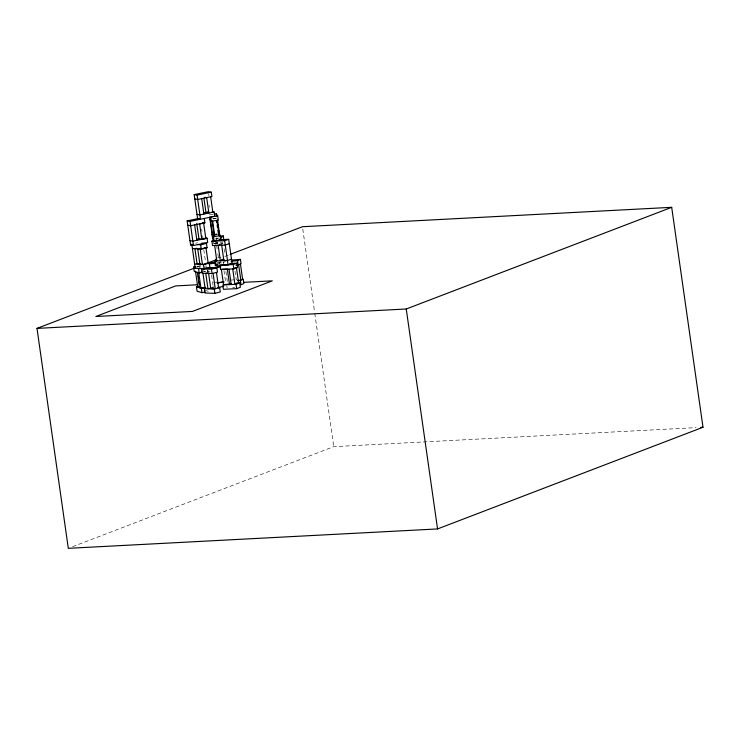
<?xml version="1.0" encoding="UTF-8"?>
<svg xmlns="http://www.w3.org/2000/svg" width="740" height="740" viewBox="0 0 740 740"><rect width="100%" height="100%" fill="white"/><g stroke="black" fill="none" stroke-linecap="round" stroke-linejoin="round"><path stroke-width="0.56" stroke-dasharray="3.7 2.78" d="M213.425 240.398L213.888 243.654L215.442 242.332M225.904 260.683L223.582 262.672L216.7 263.421L216.395 261.257M196.701 267.223L201.012 265.568M224.756 256.475L229.067 254.828M72.622 546.675L333.749 446.655L696.081 427.628M195.647 243.238L197.562 242.775M199.079 267.344L200.993 266.881M196.951 266.465L200.281 265.845L202.251 266.428M203.204 271.941L205.424 271.525M209.244 214.878L213.24 214.267M212.861 218.763L216.857 218.152M212.981 218.929L215.978 218.476M215.053 234.192L217.051 233.886M215.183 234.367L217.172 234.062M215.59 234.941L217.579 234.636M215.673 238.53L219.669 237.919M216.903 262.839L221.343 262.163M213.601 282.504L216.94 282.005M212.001 287.185L214.221 286.852M215.562 239.066L217.856 238.807M214.36 243.229L221.242 242.48L221.556 244.681M213.888 243.654L220.761 242.896M217.431 257.918L222.019 257.409M230.214 280.118L236.68 279.637M232.638 287.657L234.848 287.546M222.925 243.913L216.543 244.154L216.117 241.749M210.215 271.913L207.505 271.821L207.191 269.647M211.474 287.314L214.138 287.407M203.222 267.038L206.553 267.269M201.881 270.479L205.84 271.645M204.703 290.246L208.652 291.412M302.771 229.002L314.611 312.188M314.768 313.325L333.749 446.655M234.996 271.062L236.245 279.877M224.09 248.705L224.72 253.117M222.111 241.73L222.426 243.932M225.931 271.534L227.347 281.45M223.332 261.766L223.637 263.94M226.81 285.751L227.125 287.925M223.97 270.618L225.7 282.736M220.788 261.229L221.094 263.394M216.533 237.743L216.839 239.917M217.153 242.1L217.468 244.302M216.589 245.051L217.218 249.463M217.847 253.866L218.319 257.178M219.049 261.757L219.355 263.921M208.689 193.843L208.995 196.017M215.238 242.489L215.553 244.69M209.022 205.128L209.337 207.329M211.621 275.252L213.351 287.379M207.885 269.758L208.199 271.959M201.678 229.197L201.992 231.398M202.621 235.81L202.927 238.012M207.487 269.924L207.792 272.126M203.805 249.759L205.535 261.886M205.951 265.595L206.266 267.769"/><path stroke-width="1.11" d="M220.15 238.558L223.249 235.903L223.869 240.241M230.991 261.202L237.559 260.711L240.426 259.379L241.046 263.718L238.169 265.05L235.986 265.216M240.371 280.488L243.238 279.156L243.858 283.494L240.99 284.826L240.371 280.488L238.178 280.645M230.149 254.412L302.447 226.718L671.698 207.32L703 427.257L437.553 528.934L68.302 548.331L37 328.394L194.537 268.046M207.487 263.089L216.117 259.786M37 328.394L406.251 308.996L671.698 207.32M233.23 264.55L236.939 263.163L237.549 267.501L233.849 268.888L220.603 269.536L219.983 265.197L233.23 264.55L233.849 268.888M229.502 284.41L227.3 268.981L221.343 269.277L223.545 284.706L231.047 283.836M236.042 284.317L239.751 282.93L240.361 287.277L236.661 288.656L223.415 289.303L222.796 284.965L236.042 284.317L236.661 288.656M229.298 243.673L225.265 245.07L212.51 245.55L211.89 241.212L213.906 240.509M211.89 241.212L224.646 240.731L228.679 239.335L232.11 263.449L228.077 264.846L215.322 265.318L214.702 260.979L216.718 260.276M220.169 244.635L218.152 245.338L220.353 260.767L223.378 259.721M231.5 259.111L227.467 260.508L214.702 260.979M215.322 265.318L217.338 264.624M211.474 269.24L216.866 267.834L217.477 272.172L212.093 273.578L202.113 273.226L201.493 268.879L211.474 269.24L212.093 273.578M207.912 272.792L205.757 273.356L207.959 288.785L211.187 287.943M214.286 289.007L219.678 287.601L220.298 291.939L214.905 293.345L204.924 292.994L204.305 288.656L214.286 289.007L214.905 293.345M197.358 244.552L200.688 244.783L206.46 243.395L207.071 247.733L201.308 249.121L192.419 248.501M196.84 248.214L194.916 248.677L197.118 264.106L199.994 263.412M200.605 248.252L197.728 248.945L199.92 264.374L202.427 264.55L208.19 263.163L205.988 247.733L200.226 249.121L202.427 264.55M194.611 263.93L203.509 264.55L209.272 263.172L209.892 267.51L204.12 268.888L195.231 268.269L191.799 244.154M194.176 194.592L197.081 195.11L200.512 219.225L197.608 218.698L194.176 194.592L208.375 191.669L211.279 192.197L211.899 196.535L197.7 199.458L194.796 198.931M197.081 195.11L211.279 192.197M203.546 213.018L207.912 212.112M203.935 198.237L205.97 212.565L207.968 212.149M205.128 237.892L207.061 238.243L207.681 242.581L193.482 245.495L190.578 244.977L187.146 220.862L190.051 221.39L214.711 216.311L214.091 211.964L199.893 214.887L196.997 214.36M187.146 220.862L199.162 218.393M204.249 218.467L204.86 222.814L190.661 225.728L187.766 225.201M196.516 239.288L199.791 238.613M207.061 238.243L192.863 241.157L189.958 240.63M201.835 239.362L205.831 238.539L203.639 223.11L199.643 223.933L201.835 239.362L198.94 238.835L196.738 223.406M190.578 244.977L192.761 244.524M202.51 272.274L199.18 272.894L194.241 271.432L193.621 267.094L195.841 266.678M202.094 272.144L198.764 272.773L200.956 288.202L205.396 287.37M205.322 292.041L201.992 292.67L197.053 291.209L196.433 286.861L198.653 286.445M196.433 286.861L201.382 288.322L205.812 287.49M214.239 214.11L216.237 213.804L217.68 215.867L218.3 220.206L211.316 221.269L209.864 219.216L209.559 217.042M217.68 215.867L210.697 216.931L211.316 221.269M219.53 234.266L220.492 235.635L221.112 239.973L214.128 241.046L212.676 238.983L212.066 234.645L214.054 234.34M214.184 234.515L212.186 234.821L209.984 219.392M214.591 235.098L212.593 235.403L210.391 219.965M212.066 234.645L213.508 236.708L220.492 235.635M207.459 263.236L215.229 262.071M209.133 264.014L215.793 263.005M214.804 267.399L218.799 266.789M209.919 268.324L220.853 266.678M216.996 282.828L222.99 281.921M217.495 282.948L224.155 281.94M218.115 287.286L223.665 286.445M219.817 236.282L223.249 235.903M231.676 260.027L240.426 259.379M237.651 280.479L240.861 280.238L238.659 264.809M197.552 284.761L175.704 285.908L95.83 316.498L192.456 311.429L272.32 280.839L243.562 282.347M700.697 427.378L703 427.257M230.316 263.486L236.939 263.163M235.348 267.612L237.549 267.501M236.439 283.096L239.751 282.93M219.114 239.695L228.679 239.335M221.695 259.472L224.054 259.389M229.992 263.523L232.11 263.449M207.996 267.519L216.866 267.834M217.458 287.527L219.678 287.601M202.011 243.081L206.46 243.395M204.851 247.576L207.071 247.733M207.043 263.014L209.272 263.172M204.74 197.303L206.673 197.654L208.874 213.083L205.97 212.565M212.158 211.621L214.091 211.964M202.927 222.463L204.86 222.814M193.621 267.094L195.601 267.677M199.92 287.296L197.7 286.639L195.499 271.21M218.541 234.904L219.188 235.829L216.996 220.4M406.251 308.996L437.553 528.934M240.454 263.976L242.655 279.406M237.559 260.711L238.169 265.05M229.002 269.12L231.204 284.558M224.646 240.731L228.077 264.846M221.676 245.208L223.878 260.637M217.542 220.002L219.577 234.33M217.292 220.529L217.606 222.731M217.921 224.932L218.383 228.244M218.698 230.445L219.169 233.757M216.237 213.804L216.543 215.978M216.496 220.576L216.811 222.777M217.125 224.978L217.44 227.189M217.912 230.492L218.226 232.693M210.669 196.84L212.861 212.269M212.63 221.066L214.822 236.495L214.174 235.57L212.13 221.242M213.508 236.708L214.128 241.046M214.674 245.439L216.765 260.896M216.08 259.083L216.395 261.257M216.441 272.431L218.633 287.86M213.065 273.31L215.266 288.739L210.771 288.582L208.578 273.153M201.696 198.635L203.888 214.064M200.688 244.783L201.308 249.121M203.509 264.55L204.12 268.888M202.954 273.254L205.147 288.683M194.657 224.904L196.858 240.334M198.561 268.555L199.18 272.894M201.382 288.322L201.992 292.67M198.348 276.27L198.662 278.481M199.134 281.783L199.449 283.984M197.376 272.357L199.569 287.795M190.051 221.39L193.482 245.495M236.43 267.556L232.73 268.944L234.922 284.373L238.632 282.985L236.43 267.556"/></g></svg>
